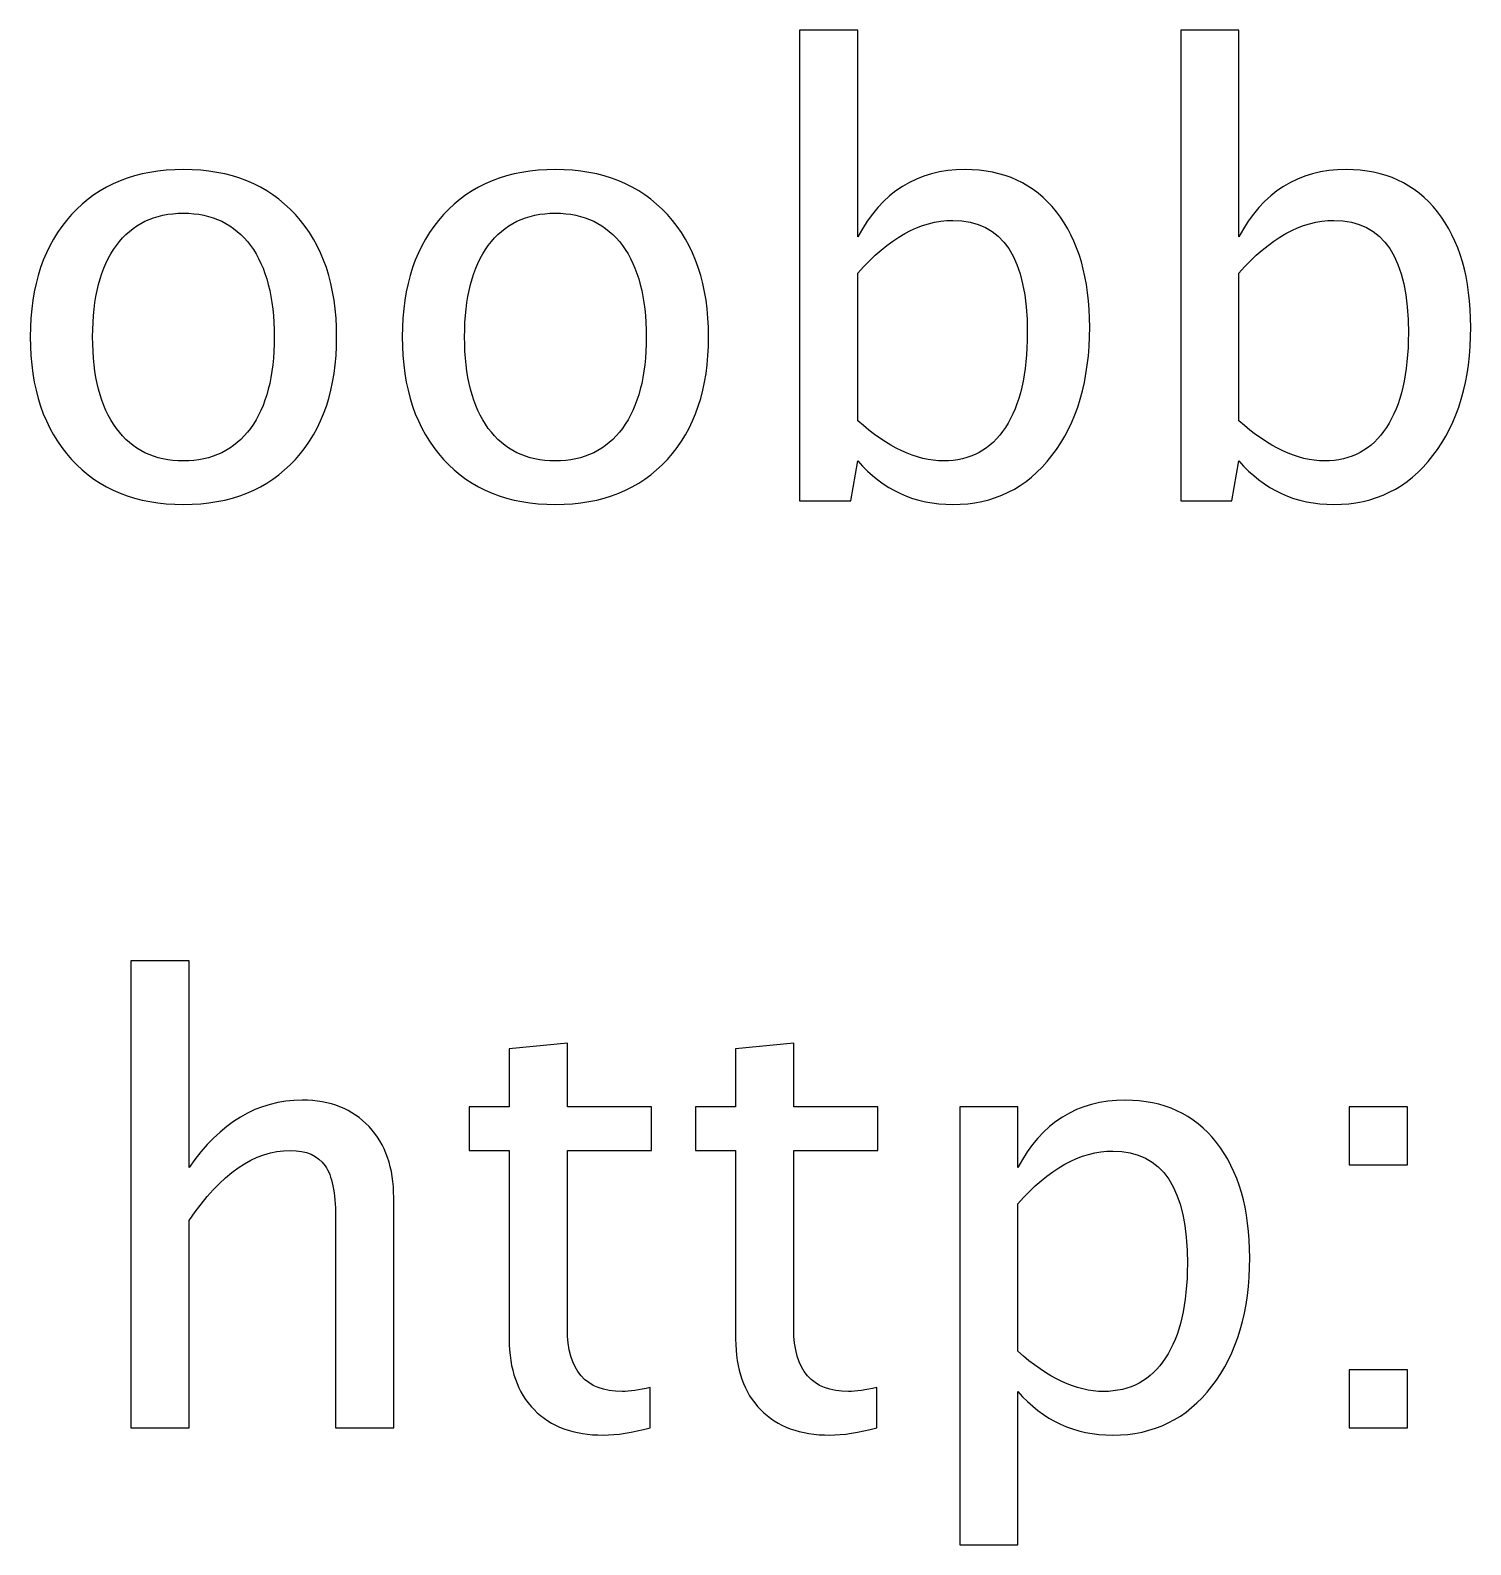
# Model space of a CAD drawing. Header units: centimetres. Extents: x -50 to 50, y -51 to 59.
# Drawn here: x -29.297 to -26.276, y 45.474 to 48.65 of the extents above; entities that cross this region are included whole.
import ezdxf

# ---------------------------------------------------------------- set-up
doc = ezdxf.new("R2010")
doc.units = ezdxf.units.CM
doc.header["$MEASUREMENT"] = 0
doc.layers.add('Layer 1', color=7, linetype='Continuous')

msp = doc.modelspace()

# ---------------------------------------------------------------- linework, layer by layer
at = {"layer": 'Layer 1'}
for points, knots in [([(-27.68315, 47.66282), (-27.68315, 47.66282), (-27.68315, 48.64961), (-27.68315, 48.64961), (-27.68315, 48.64961), (-27.68315, 48.64961), (-27.56123, 48.64961), (-27.56123, 48.64961), (-27.56123, 48.64961), (-27.56123, 48.64961), (-27.56123, 48.21633), (-27.56123, 48.21633), (-27.56123, 48.21633), (-27.51128, 48.31052), (-27.43613, 48.35751), (-27.33602, 48.35751), (-27.33602, 48.35751), (-27.25495, 48.35751), (-27.19124, 48.32809), (-27.14467, 48.26903), (-27.14467, 48.26903), (-27.0981, 48.20998), (-27.07482, 48.12933), (-27.07482, 48.0271), (-27.07482, 48.0271), (-27.07482, 47.91576), (-27.10128, 47.8258), (-27.15398, 47.75765), (-27.15398, 47.75765), (-27.20669, 47.68928), (-27.27611, 47.6552), (-27.36205, 47.6552), (-27.36205, 47.6552), (-27.44185, 47.6552), (-27.50831, 47.68568), (-27.56123, 47.74685), (-27.56123, 47.74685), (-27.56123, 47.74685), (-27.57605, 47.66282), (-27.57605, 47.66282), (-27.57605, 47.66282), (-27.57605, 47.66282), (-27.68315, 47.66282), (-27.68315, 47.66282)], [0, 0, 0, 0, 0.0833333, 0.0833333, 0.0833333, 0.0833333, 0.1666667, 0.1666667, 0.1666667, 0.1666667, 0.25, 0.25, 0.25, 0.25, 0.3333333, 0.3333333, 0.3333333, 0.3333333, 0.4166667, 0.4166667, 0.4166667, 0.4166667, 0.5, 0.5, 0.5, 0.5, 0.5833333, 0.5833333, 0.5833333, 0.5833333, 0.6666667, 0.6666667, 0.6666667, 0.6666667, 0.75, 0.75, 0.75, 0.75, 0.8333333, 0.8333333, 0.8333333, 0.8333333, 1, 1, 1, 1]), ([(-26.8839, 47.66282), (-26.8839, 47.66282), (-26.8839, 48.64961), (-26.8839, 48.64961), (-26.8839, 48.64961), (-26.8839, 48.64961), (-26.76198, 48.64961), (-26.76198, 48.64961), (-26.76198, 48.64961), (-26.76198, 48.64961), (-26.76198, 48.21633), (-26.76198, 48.21633), (-26.76198, 48.21633), (-26.71203, 48.31052), (-26.63688, 48.35751), (-26.53677, 48.35751), (-26.53677, 48.35751), (-26.4557, 48.35751), (-26.39199, 48.32809), (-26.34542, 48.26903), (-26.34542, 48.26903), (-26.29885, 48.20998), (-26.27557, 48.12933), (-26.27557, 48.0271), (-26.27557, 48.0271), (-26.27557, 47.91576), (-26.30203, 47.8258), (-26.35473, 47.75765), (-26.35473, 47.75765), (-26.40744, 47.68928), (-26.47686, 47.6552), (-26.5628, 47.6552), (-26.5628, 47.6552), (-26.6426, 47.6552), (-26.70906, 47.68568), (-26.76198, 47.74685), (-26.76198, 47.74685), (-26.76198, 47.74685), (-26.7768, 47.66282), (-26.7768, 47.66282), (-26.7768, 47.66282), (-26.7768, 47.66282), (-26.8839, 47.66282), (-26.8839, 47.66282)], [0, 0, 0, 0, 0.0833333, 0.0833333, 0.0833333, 0.0833333, 0.1666667, 0.1666667, 0.1666667, 0.1666667, 0.25, 0.25, 0.25, 0.25, 0.3333333, 0.3333333, 0.3333333, 0.3333333, 0.4166667, 0.4166667, 0.4166667, 0.4166667, 0.5, 0.5, 0.5, 0.5, 0.5833333, 0.5833333, 0.5833333, 0.5833333, 0.6666667, 0.6666667, 0.6666667, 0.6666667, 0.75, 0.75, 0.75, 0.75, 0.8333333, 0.8333333, 0.8333333, 0.8333333, 1, 1, 1, 1]), ([(-28.97558, 47.6552), (-29.07443, 47.6552), (-29.15274, 47.68674), (-29.21032, 47.74982), (-29.21032, 47.74982), (-29.2681, 47.81289), (-29.29689, 47.89862), (-29.29689, 48.00678), (-29.29689, 48.00678), (-29.29689, 48.11473), (-29.2681, 48.20024), (-29.21032, 48.26311), (-29.21032, 48.26311), (-29.15274, 48.32597), (-29.07443, 48.35751), (-28.97558, 48.35751), (-28.97558, 48.35751), (-28.87673, 48.35751), (-28.79841, 48.32597), (-28.74084, 48.26311), (-28.74084, 48.26311), (-28.68306, 48.20024), (-28.65427, 48.11473), (-28.65427, 48.00678), (-28.65427, 48.00678), (-28.65427, 47.89862), (-28.68306, 47.81289), (-28.74084, 47.74982), (-28.74084, 47.74982), (-28.79841, 47.68674), (-28.87673, 47.6552), (-28.97558, 47.6552)], [0, 0, 0, 0, 0.1111111, 0.1111111, 0.1111111, 0.1111111, 0.2222222, 0.2222222, 0.2222222, 0.2222222, 0.3333333, 0.3333333, 0.3333333, 0.3333333, 0.4444444, 0.4444444, 0.4444444, 0.4444444, 0.5555556, 0.5555556, 0.5555556, 0.5555556, 0.6666667, 0.6666667, 0.6666667, 0.6666667, 0.7777778, 0.7777778, 0.7777778, 0.7777778, 1, 1, 1, 1]), ([(-28.19538, 47.6552), (-28.29423, 47.6552), (-28.37254, 47.68674), (-28.43012, 47.74982), (-28.43012, 47.74982), (-28.4879, 47.81289), (-28.51669, 47.89862), (-28.51669, 48.00678), (-28.51669, 48.00678), (-28.51669, 48.11473), (-28.4879, 48.20024), (-28.43012, 48.26311), (-28.43012, 48.26311), (-28.37254, 48.32597), (-28.29423, 48.35751), (-28.19538, 48.35751), (-28.19538, 48.35751), (-28.09653, 48.35751), (-28.01821, 48.32597), (-27.96064, 48.26311), (-27.96064, 48.26311), (-27.90286, 48.20024), (-27.87407, 48.11473), (-27.87407, 48.00678), (-27.87407, 48.00678), (-27.87407, 47.89862), (-27.90286, 47.81289), (-27.96064, 47.74982), (-27.96064, 47.74982), (-28.01821, 47.68674), (-28.09653, 47.6552), (-28.19538, 47.6552)], [0, 0, 0, 0, 0.1111111, 0.1111111, 0.1111111, 0.1111111, 0.2222222, 0.2222222, 0.2222222, 0.2222222, 0.3333333, 0.3333333, 0.3333333, 0.3333333, 0.4444444, 0.4444444, 0.4444444, 0.4444444, 0.5555556, 0.5555556, 0.5555556, 0.5555556, 0.6666667, 0.6666667, 0.6666667, 0.6666667, 0.7777778, 0.7777778, 0.7777778, 0.7777778, 1, 1, 1, 1]), ([(-28.97579, 47.74664), (-28.91547, 47.74664), (-28.86848, 47.76929), (-28.83503, 47.8148), (-28.83503, 47.8148), (-28.8018, 47.86009), (-28.78508, 47.92423), (-28.78508, 48.00678), (-28.78508, 48.00678), (-28.78508, 48.08912), (-28.8018, 48.15304), (-28.83503, 48.19834), (-28.83503, 48.19834), (-28.86848, 48.24342), (-28.91547, 48.26607), (-28.97579, 48.26607), (-28.97579, 48.26607), (-29.03633, 48.26607), (-29.08332, 48.24342), (-29.11634, 48.19834), (-29.11634, 48.19834), (-29.14957, 48.15304), (-29.16608, 48.08912), (-29.16608, 48.00678), (-29.16608, 48.00678), (-29.16608, 47.92423), (-29.14957, 47.86009), (-29.11634, 47.8148), (-29.11634, 47.8148), (-29.08332, 47.76929), (-29.03633, 47.74664), (-28.97579, 47.74664)], [0, 0, 0, 0, 0.1111111, 0.1111111, 0.1111111, 0.1111111, 0.2222222, 0.2222222, 0.2222222, 0.2222222, 0.3333333, 0.3333333, 0.3333333, 0.3333333, 0.4444444, 0.4444444, 0.4444444, 0.4444444, 0.5555556, 0.5555556, 0.5555556, 0.5555556, 0.6666667, 0.6666667, 0.6666667, 0.6666667, 0.7777778, 0.7777778, 0.7777778, 0.7777778, 1, 1, 1, 1]), ([(-28.19559, 47.74664), (-28.13527, 47.74664), (-28.08828, 47.76929), (-28.05483, 47.8148), (-28.05483, 47.8148), (-28.0216, 47.86009), (-28.00488, 47.92423), (-28.00488, 48.00678), (-28.00488, 48.00678), (-28.00488, 48.08912), (-28.0216, 48.15304), (-28.05483, 48.19834), (-28.05483, 48.19834), (-28.08828, 48.24342), (-28.13527, 48.26607), (-28.19559, 48.26607), (-28.19559, 48.26607), (-28.25613, 48.26607), (-28.30312, 48.24342), (-28.33614, 48.19834), (-28.33614, 48.19834), (-28.36937, 48.15304), (-28.38588, 48.08912), (-28.38588, 48.00678), (-28.38588, 48.00678), (-28.38588, 47.92423), (-28.36937, 47.86009), (-28.33614, 47.8148), (-28.33614, 47.8148), (-28.30312, 47.76929), (-28.25613, 47.74664), (-28.19559, 47.74664)], [0, 0, 0, 0, 0.1111111, 0.1111111, 0.1111111, 0.1111111, 0.2222222, 0.2222222, 0.2222222, 0.2222222, 0.3333333, 0.3333333, 0.3333333, 0.3333333, 0.4444444, 0.4444444, 0.4444444, 0.4444444, 0.5555556, 0.5555556, 0.5555556, 0.5555556, 0.6666667, 0.6666667, 0.6666667, 0.6666667, 0.7777778, 0.7777778, 0.7777778, 0.7777778, 1, 1, 1, 1]), ([(-27.56123, 47.83088), (-27.49836, 47.77479), (-27.43846, 47.74664), (-27.38152, 47.74664), (-27.38152, 47.74664), (-27.32543, 47.74664), (-27.28204, 47.77014), (-27.25156, 47.81691), (-27.25156, 47.81691), (-27.22087, 47.86369), (-27.20563, 47.92952), (-27.20563, 48.01461), (-27.20563, 48.01461), (-27.20563, 48.17209), (-27.2577, 48.25083), (-27.36184, 48.25083), (-27.36184, 48.25083), (-27.43, 48.25083), (-27.49646, 48.214), (-27.56123, 48.14013), (-27.56123, 48.14013), (-27.56123, 48.14013), (-27.56123, 47.83088), (-27.56123, 47.83088)], [0, 0, 0, 0, 0.1428571, 0.1428571, 0.1428571, 0.1428571, 0.2857143, 0.2857143, 0.2857143, 0.2857143, 0.4285714, 0.4285714, 0.4285714, 0.4285714, 0.5714286, 0.5714286, 0.5714286, 0.5714286, 0.7142857, 0.7142857, 0.7142857, 0.7142857, 1, 1, 1, 1]), ([(-26.76198, 47.83088), (-26.69911, 47.77479), (-26.63921, 47.74664), (-26.58227, 47.74664), (-26.58227, 47.74664), (-26.52618, 47.74664), (-26.48279, 47.77014), (-26.45231, 47.81691), (-26.45231, 47.81691), (-26.42162, 47.86369), (-26.40638, 47.92952), (-26.40638, 48.01461), (-26.40638, 48.01461), (-26.40638, 48.17209), (-26.45845, 48.25083), (-26.56259, 48.25083), (-26.56259, 48.25083), (-26.63075, 48.25083), (-26.69721, 48.214), (-26.76198, 48.14013), (-26.76198, 48.14013), (-26.76198, 48.14013), (-26.76198, 47.83088), (-26.76198, 47.83088)], [0, 0, 0, 0, 0.1428571, 0.1428571, 0.1428571, 0.1428571, 0.2857143, 0.2857143, 0.2857143, 0.2857143, 0.4285714, 0.4285714, 0.4285714, 0.4285714, 0.5714286, 0.5714286, 0.5714286, 0.5714286, 0.7142857, 0.7142857, 0.7142857, 0.7142857, 1, 1, 1, 1]), ([(-29.08567, 45.71887), (-29.08567, 45.71887), (-29.08567, 46.69804), (-29.08567, 46.69804), (-29.08567, 46.69804), (-29.08567, 46.69804), (-28.96375, 46.69804), (-28.96375, 46.69804), (-28.96375, 46.69804), (-28.96375, 46.69804), (-28.96375, 46.26476), (-28.96375, 46.26476), (-28.96375, 46.26476), (-28.89919, 46.35895), (-28.82003, 46.40594), (-28.72647, 46.40594), (-28.72647, 46.40594), (-28.66763, 46.40594), (-28.62085, 46.38753), (-28.58635, 46.35048), (-28.58635, 46.35048), (-28.55185, 46.31365), (-28.53449, 46.26391), (-28.53449, 46.20168), (-28.53449, 46.20168), (-28.53449, 46.20168), (-28.53449, 45.71887), (-28.53449, 45.71887), (-28.53449, 45.71887), (-28.53449, 45.71887), (-28.65641, 45.71887), (-28.65641, 45.71887), (-28.65641, 45.71887), (-28.65641, 45.71887), (-28.65641, 46.16189), (-28.65641, 46.16189), (-28.65641, 46.16189), (-28.65641, 46.21184), (-28.66382, 46.2474), (-28.67842, 46.26857), (-28.67842, 46.26857), (-28.69324, 46.28995), (-28.71758, 46.30053), (-28.75166, 46.30053), (-28.75166, 46.30053), (-28.82659, 46.30053), (-28.89729, 46.25164), (-28.96375, 46.15385), (-28.96375, 46.15385), (-28.96375, 46.15385), (-28.96375, 45.71887), (-28.96375, 45.71887), (-28.96375, 45.71887), (-28.96375, 45.71887), (-29.08567, 45.71887), (-29.08567, 45.71887)], [0, 0, 0, 0, 0.0666667, 0.0666667, 0.0666667, 0.0666667, 0.1333333, 0.1333333, 0.1333333, 0.1333333, 0.2, 0.2, 0.2, 0.2, 0.2666667, 0.2666667, 0.2666667, 0.2666667, 0.3333333, 0.3333333, 0.3333333, 0.3333333, 0.4, 0.4, 0.4, 0.4, 0.4666667, 0.4666667, 0.4666667, 0.4666667, 0.5333333, 0.5333333, 0.5333333, 0.5333333, 0.6, 0.6, 0.6, 0.6, 0.6666667, 0.6666667, 0.6666667, 0.6666667, 0.7333333, 0.7333333, 0.7333333, 0.7333333, 0.8, 0.8, 0.8, 0.8, 0.8666667, 0.8666667, 0.8666667, 0.8666667, 1, 1, 1, 1]), ([(-27.99643, 45.71908), (-28.03411, 45.70871), (-28.06691, 45.70363), (-28.09464, 45.70363), (-28.09464, 45.70363), (-28.15687, 45.70363), (-28.20534, 45.72141), (-28.24006, 45.75697), (-28.24006, 45.75697), (-28.27498, 45.79253), (-28.29234, 45.84185), (-28.29234, 45.90514), (-28.29234, 45.90514), (-28.29234, 45.90514), (-28.29234, 46.30053), (-28.29234, 46.30053), (-28.29234, 46.30053), (-28.29234, 46.30053), (-28.37658, 46.30053), (-28.37658, 46.30053), (-28.37658, 46.30053), (-28.37658, 46.30053), (-28.37658, 46.39197), (-28.37658, 46.39197), (-28.37658, 46.39197), (-28.37658, 46.39197), (-28.29234, 46.39197), (-28.29234, 46.39197), (-28.29234, 46.39197), (-28.29234, 46.39197), (-28.29234, 46.51368), (-28.29234, 46.51368), (-28.29234, 46.51368), (-28.29234, 46.51368), (-28.17042, 46.52532), (-28.17042, 46.52532), (-28.17042, 46.52532), (-28.17042, 46.52532), (-28.17042, 46.39197), (-28.17042, 46.39197), (-28.17042, 46.39197), (-28.17042, 46.39197), (-27.99389, 46.39197), (-27.99389, 46.39197), (-27.99389, 46.39197), (-27.99389, 46.39197), (-27.99389, 46.30053), (-27.99389, 46.30053), (-27.99389, 46.30053), (-27.99389, 46.30053), (-28.17042, 46.30053), (-28.17042, 46.30053), (-28.17042, 46.30053), (-28.17042, 46.30053), (-28.17042, 45.92715), (-28.17042, 45.92715), (-28.17042, 45.92715), (-28.17042, 45.8391), (-28.13211, 45.79507), (-28.0557, 45.79507), (-28.0557, 45.79507), (-28.0394, 45.79507), (-28.01971, 45.79782), (-27.99643, 45.80311), (-27.99643, 45.80311), (-27.99643, 45.80311), (-27.99643, 45.71908), (-27.99643, 45.71908)], [0, 0, 0, 0, 0.0555556, 0.0555556, 0.0555556, 0.0555556, 0.1111111, 0.1111111, 0.1111111, 0.1111111, 0.1666667, 0.1666667, 0.1666667, 0.1666667, 0.2222222, 0.2222222, 0.2222222, 0.2222222, 0.2777778, 0.2777778, 0.2777778, 0.2777778, 0.3333333, 0.3333333, 0.3333333, 0.3333333, 0.3888889, 0.3888889, 0.3888889, 0.3888889, 0.4444444, 0.4444444, 0.4444444, 0.4444444, 0.5, 0.5, 0.5, 0.5, 0.5555556, 0.5555556, 0.5555556, 0.5555556, 0.6111111, 0.6111111, 0.6111111, 0.6111111, 0.6666667, 0.6666667, 0.6666667, 0.6666667, 0.7222222, 0.7222222, 0.7222222, 0.7222222, 0.7777778, 0.7777778, 0.7777778, 0.7777778, 0.8333333, 0.8333333, 0.8333333, 0.8333333, 0.8888889, 0.8888889, 0.8888889, 0.8888889, 1, 1, 1, 1]), ([(-27.52145, 45.71908), (-27.55913, 45.70871), (-27.59193, 45.70363), (-27.61966, 45.70363), (-27.61966, 45.70363), (-27.68189, 45.70363), (-27.73036, 45.72141), (-27.76508, 45.75697), (-27.76508, 45.75697), (-27.8, 45.79253), (-27.81736, 45.84185), (-27.81736, 45.90514), (-27.81736, 45.90514), (-27.81736, 45.90514), (-27.81736, 46.30053), (-27.81736, 46.30053), (-27.81736, 46.30053), (-27.81736, 46.30053), (-27.9016, 46.30053), (-27.9016, 46.30053), (-27.9016, 46.30053), (-27.9016, 46.30053), (-27.9016, 46.39197), (-27.9016, 46.39197), (-27.9016, 46.39197), (-27.9016, 46.39197), (-27.81736, 46.39197), (-27.81736, 46.39197), (-27.81736, 46.39197), (-27.81736, 46.39197), (-27.81736, 46.51368), (-27.81736, 46.51368), (-27.81736, 46.51368), (-27.81736, 46.51368), (-27.69544, 46.52532), (-27.69544, 46.52532), (-27.69544, 46.52532), (-27.69544, 46.52532), (-27.69544, 46.39197), (-27.69544, 46.39197), (-27.69544, 46.39197), (-27.69544, 46.39197), (-27.51891, 46.39197), (-27.51891, 46.39197), (-27.51891, 46.39197), (-27.51891, 46.39197), (-27.51891, 46.30053), (-27.51891, 46.30053), (-27.51891, 46.30053), (-27.51891, 46.30053), (-27.69544, 46.30053), (-27.69544, 46.30053), (-27.69544, 46.30053), (-27.69544, 46.30053), (-27.69544, 45.92715), (-27.69544, 45.92715), (-27.69544, 45.92715), (-27.69544, 45.8391), (-27.65713, 45.79507), (-27.58072, 45.79507), (-27.58072, 45.79507), (-27.56442, 45.79507), (-27.54473, 45.79782), (-27.52145, 45.80311), (-27.52145, 45.80311), (-27.52145, 45.80311), (-27.52145, 45.71908), (-27.52145, 45.71908)], [0, 0, 0, 0, 0.0555556, 0.0555556, 0.0555556, 0.0555556, 0.1111111, 0.1111111, 0.1111111, 0.1111111, 0.1666667, 0.1666667, 0.1666667, 0.1666667, 0.2222222, 0.2222222, 0.2222222, 0.2222222, 0.2777778, 0.2777778, 0.2777778, 0.2777778, 0.3333333, 0.3333333, 0.3333333, 0.3333333, 0.3888889, 0.3888889, 0.3888889, 0.3888889, 0.4444444, 0.4444444, 0.4444444, 0.4444444, 0.5, 0.5, 0.5, 0.5, 0.5555556, 0.5555556, 0.5555556, 0.5555556, 0.6111111, 0.6111111, 0.6111111, 0.6111111, 0.6666667, 0.6666667, 0.6666667, 0.6666667, 0.7222222, 0.7222222, 0.7222222, 0.7222222, 0.7777778, 0.7777778, 0.7777778, 0.7777778, 0.8333333, 0.8333333, 0.8333333, 0.8333333, 0.8888889, 0.8888889, 0.8888889, 0.8888889, 1, 1, 1, 1]), ([(-27.34746, 45.47376), (-27.34746, 45.47376), (-27.34746, 46.39197), (-27.34746, 46.39197), (-27.34746, 46.39197), (-27.34746, 46.39197), (-27.22554, 46.39197), (-27.22554, 46.39197), (-27.22554, 46.39197), (-27.22554, 46.39197), (-27.22554, 46.26476), (-27.22554, 46.26476), (-27.22554, 46.26476), (-27.17559, 46.35895), (-27.10044, 46.40594), (-27.00033, 46.40594), (-27.00033, 46.40594), (-26.91926, 46.40594), (-26.85555, 46.37652), (-26.80898, 46.31746), (-26.80898, 46.31746), (-26.76241, 46.25841), (-26.73913, 46.17776), (-26.73913, 46.07553), (-26.73913, 46.07553), (-26.73913, 45.96419), (-26.76559, 45.87423), (-26.81829, 45.80608), (-26.81829, 45.80608), (-26.871, 45.73771), (-26.94042, 45.70363), (-27.02636, 45.70363), (-27.02636, 45.70363), (-27.10616, 45.70363), (-27.17262, 45.73411), (-27.22554, 45.79528), (-27.22554, 45.79528), (-27.22554, 45.79528), (-27.22554, 45.47376), (-27.22554, 45.47376), (-27.22554, 45.47376), (-27.22554, 45.47376), (-27.34746, 45.47376), (-27.34746, 45.47376)], [0, 0, 0, 0, 0.0833333, 0.0833333, 0.0833333, 0.0833333, 0.1666667, 0.1666667, 0.1666667, 0.1666667, 0.25, 0.25, 0.25, 0.25, 0.3333333, 0.3333333, 0.3333333, 0.3333333, 0.4166667, 0.4166667, 0.4166667, 0.4166667, 0.5, 0.5, 0.5, 0.5, 0.5833333, 0.5833333, 0.5833333, 0.5833333, 0.6666667, 0.6666667, 0.6666667, 0.6666667, 0.75, 0.75, 0.75, 0.75, 0.8333333, 0.8333333, 0.8333333, 0.8333333, 1, 1, 1, 1]), ([(-26.53043, 46.27005), (-26.53043, 46.27005), (-26.53043, 46.39197), (-26.53043, 46.39197), (-26.53043, 46.39197), (-26.53043, 46.39197), (-26.40851, 46.39197), (-26.40851, 46.39197), (-26.40851, 46.39197), (-26.40851, 46.39197), (-26.40851, 46.27005), (-26.40851, 46.27005), (-26.40851, 46.27005), (-26.40851, 46.27005), (-26.53043, 46.27005), (-26.53043, 46.27005)], [0, 0, 0, 0, 0.2, 0.2, 0.2, 0.2, 0.4, 0.4, 0.4, 0.4, 0.6, 0.6, 0.6, 0.6, 1, 1, 1, 1]), ([(-27.22554, 45.87931), (-27.16267, 45.82322), (-27.10277, 45.79507), (-27.04583, 45.79507), (-27.04583, 45.79507), (-26.98974, 45.79507), (-26.94635, 45.81857), (-26.91587, 45.86534), (-26.91587, 45.86534), (-26.88518, 45.91212), (-26.86994, 45.97795), (-26.86994, 46.06304), (-26.86994, 46.06304), (-26.86994, 46.22052), (-26.92201, 46.29926), (-27.02615, 46.29926), (-27.02615, 46.29926), (-27.09431, 46.29926), (-27.16077, 46.26243), (-27.22554, 46.18856), (-27.22554, 46.18856), (-27.22554, 46.18856), (-27.22554, 45.87931), (-27.22554, 45.87931)], [0, 0, 0, 0, 0.1428571, 0.1428571, 0.1428571, 0.1428571, 0.2857143, 0.2857143, 0.2857143, 0.2857143, 0.4285714, 0.4285714, 0.4285714, 0.4285714, 0.5714286, 0.5714286, 0.5714286, 0.5714286, 0.7142857, 0.7142857, 0.7142857, 0.7142857, 1, 1, 1, 1]), ([(-26.53043, 45.71887), (-26.53043, 45.71887), (-26.53043, 45.84079), (-26.53043, 45.84079), (-26.53043, 45.84079), (-26.53043, 45.84079), (-26.40851, 45.84079), (-26.40851, 45.84079), (-26.40851, 45.84079), (-26.40851, 45.84079), (-26.40851, 45.71887), (-26.40851, 45.71887), (-26.40851, 45.71887), (-26.40851, 45.71887), (-26.53043, 45.71887), (-26.53043, 45.71887)], [0, 0, 0, 0, 0.2, 0.2, 0.2, 0.2, 0.4, 0.4, 0.4, 0.4, 0.6, 0.6, 0.6, 0.6, 1, 1, 1, 1])]:
    msp.add_open_spline(points, degree=3, knots=knots, dxfattribs=at)

doc.saveas('drawing.dxf')
